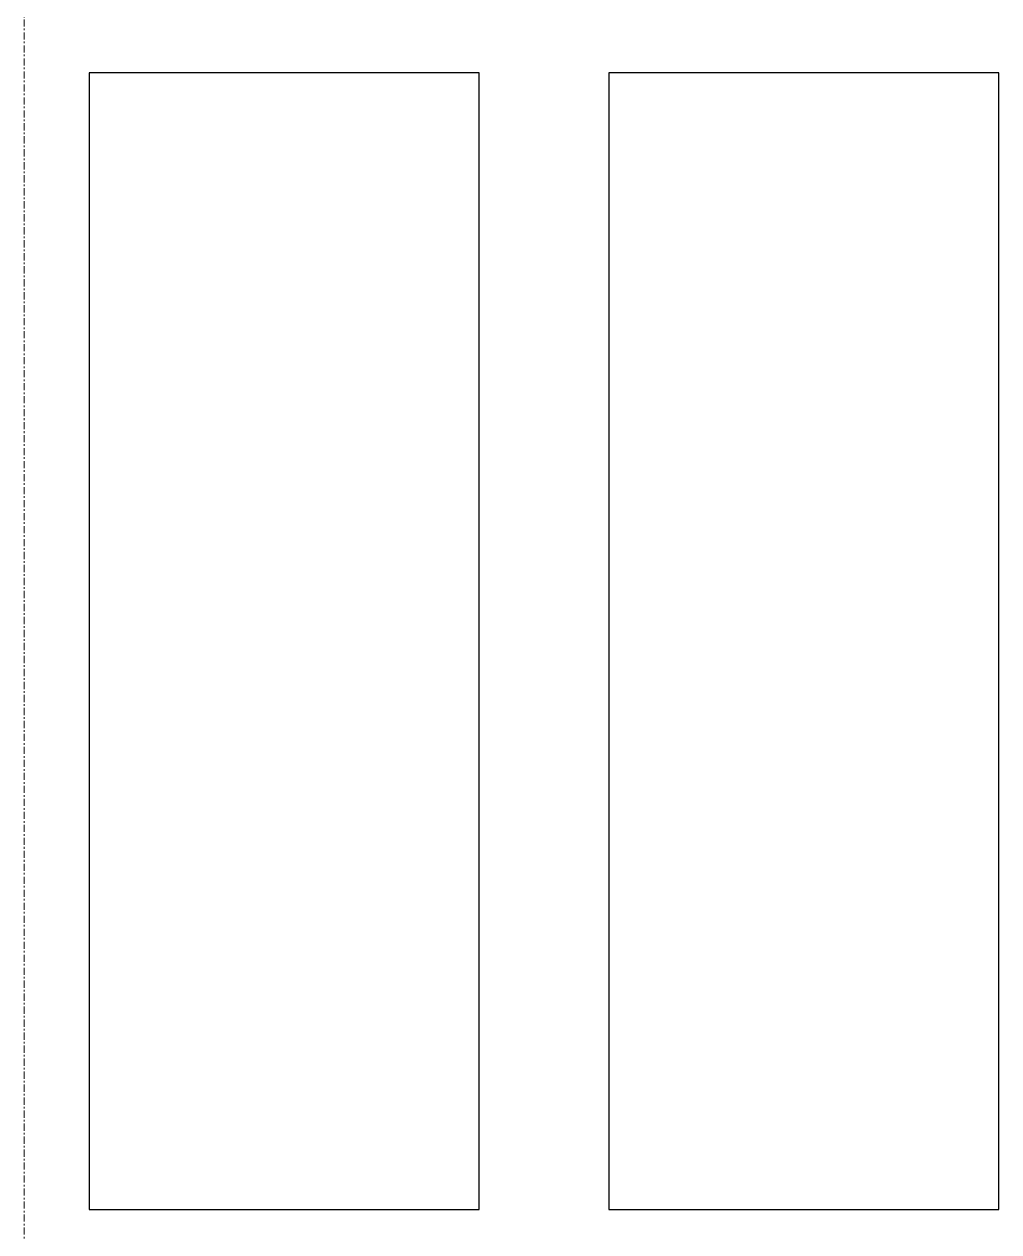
# Model space of a CAD drawing. Header units: millimetres. Extents: x -853432 to -773672, y -18171 to 22484.
# Drawn here: x -835882 to -835132, y -3689 to -2759 of the extents above; entities that cross this region are included whole.
import ezdxf
from ezdxf.xclip import XClip

# ---------------------------------------------------------------- set-up
doc = ezdxf.new("R2010")
doc.units = ezdxf.units.MM
doc.header["$XCLIPFRAME"] = 0
doc.linetypes.add('DPA_Grid _ Level 100', pattern=[10, 5.5, -1.6, 1.3, -1.6])
doc.layers.add('000 - WIPEOUT', color=250, linetype='Continuous')
doc.layers.add('A11_ALU.SOLID SHEET', color=2, linetype='Continuous')
doc.layers.add('S-GRID', color=251, linetype='Continuous', lineweight=9)

# ---------------------------------------------------------------- blocks, each defined once
blk = doc.blocks.new('*U2464')
at = {"layer": 'S-GRID', "linetype": 'DPA_Grid _ Level 100'}
blk.add_line((0, -21399.85), (0, 17622.79), dxfattribs=at)
blk = doc.blocks.new('*U1083')
at = {"color": 3}
for points in [[(-437.5, 2550), (437.5, 2550), (437.5, 2250), (-437.5, 2250)], [(-437.5, 2150), (437.5, 2150), (437.5, 1850), (-437.5, 1850)]]:
    blk.add_wipeout(points, dxfattribs=at).dxf.layer = '000 - WIPEOUT'
at = {"layer": 'A11_ALU.SOLID SHEET', "color": 0, "linetype": 'ByBlock'}
for points in [[(-437.5, 2250), (437.5, 2250), (437.5, 2550), (-437.5, 2550)], [(-437.5, 1850), (437.5, 1850), (437.5, 2150), (-437.5, 2150)]]:
    blk.add_lwpolyline(points, close=True, dxfattribs=at)
blk = doc.blocks.new('*U1213')
at = {"layer": 'A11_ALU.SOLID SHEET', "color": 0, "linetype": 'ByBlock', "rotation": 90}
blk.add_blockref('*U1083', (-88600, -6813), dxfattribs=at)

msp = doc.modelspace()

# ---------------------------------------------------------------- block references
at = {"layer": 'A11_ALU.SOLID SHEET'}
ref = msp.add_blockref('*U1213', (-744682.37, 3579.02), dxfattribs=at)
XClip(ref).set_block_clipping_path([(-104690.1238047112, -9620.0029952966), (-34092.6543255156, 14392.9971737705)])

# ---------------------------------------------------------------- next in the draw order: block references
msp.add_blockref('*U2464', (-835882.37, 3579.02))

doc.saveas('drawing.dxf')
